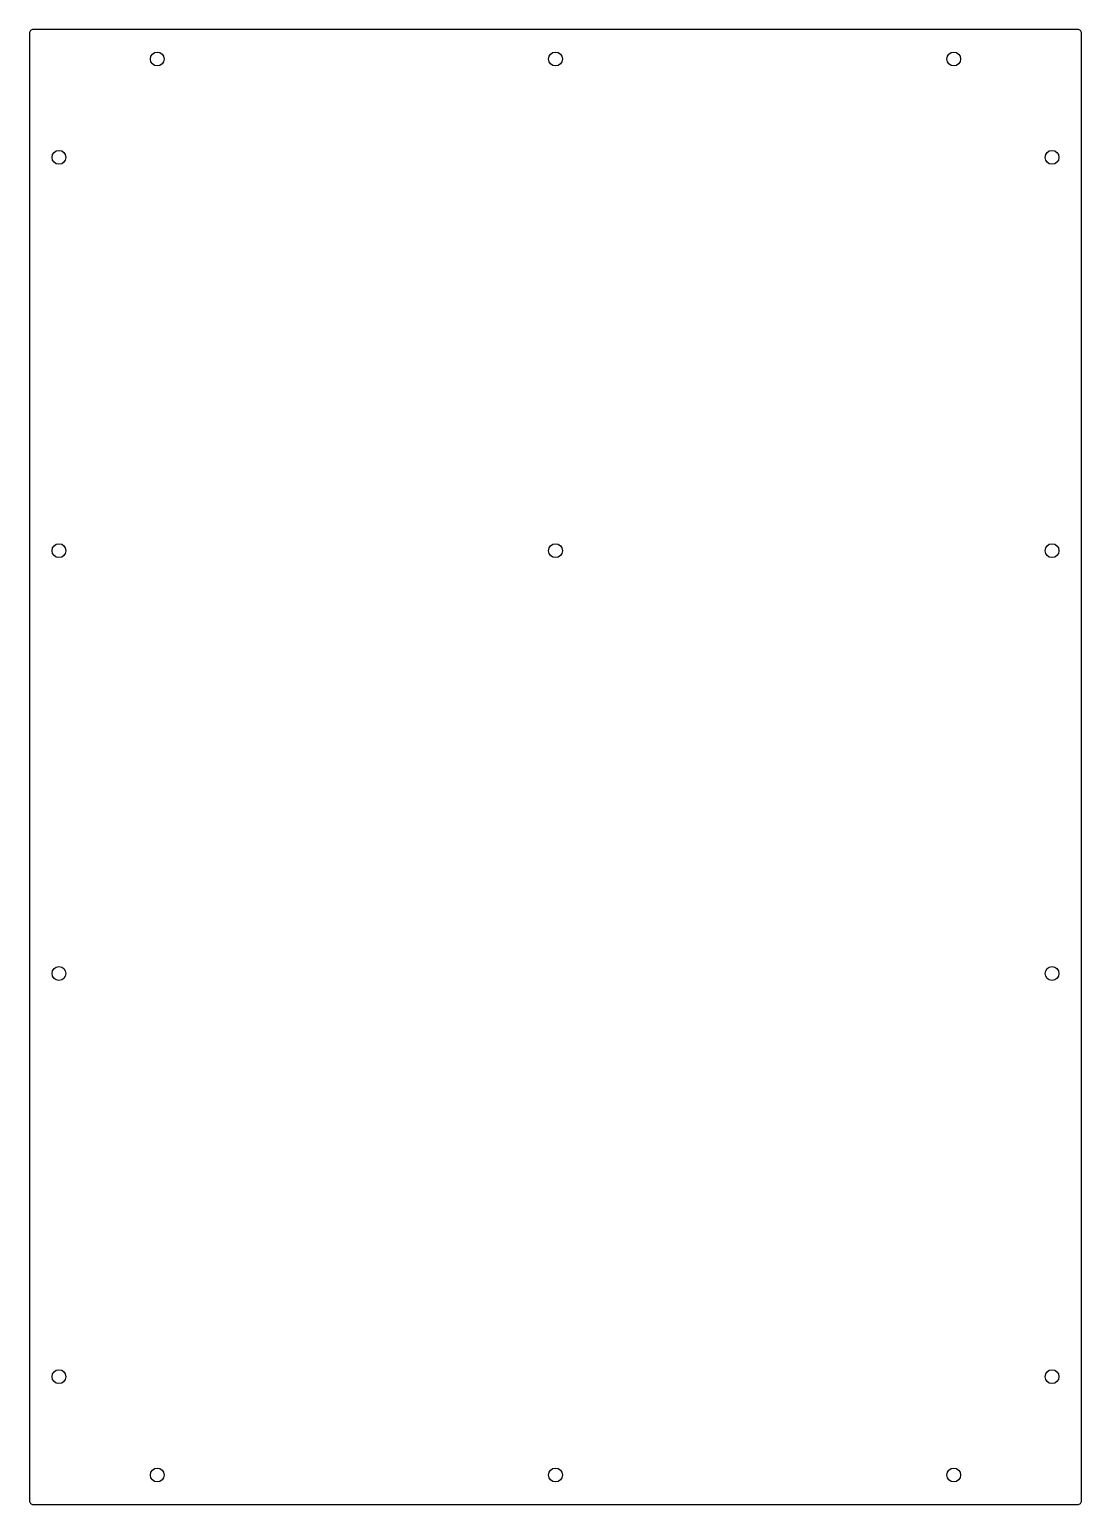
# Model space of a CAD drawing. Header units: millimetres. Extents: x -267 to 268, y -375 to 375.
import ezdxf

# ---------------------------------------------------------------- set-up
doc = ezdxf.new("R2010")
doc.units = ezdxf.units.MM
doc.layers.add('CUTOUTS', color=1, linetype='CONTINUOUS')
doc.layers.add('PERIMETER', color=5, linetype='CONTINUOUS')

msp = doc.modelspace()

# ---------------------------------------------------------------- linework, layer by layer
at = {"layer": 'CUTOUTS'}
for centre in [(-202.5, 360), (0, 360), (202.5, 360), (-252.5, 310), (252.5, 310), (-252.5, 110), (0, 110), (252.5, 110), (-252.5, -105), (252.5, -105), (-252.5, -310), (252.5, -310), (-202.5, -360), (0, -360), (202.5, -360)]:
    msp.add_circle(centre, 3.5, dxfattribs=at)
at = {"layer": 'PERIMETER'}
msp.add_lwpolyline([(-265.5, 375, 0.414214), (-267.5, 373), (-267.5, -373, 0.414214), (-265.5, -375), (265.5, -375, 0.414214), (267.5, -373), (267.5, 373, 0.414214), (265.5, 375)], format="xyb", close=True, dxfattribs=at)

doc.saveas('drawing.dxf')
